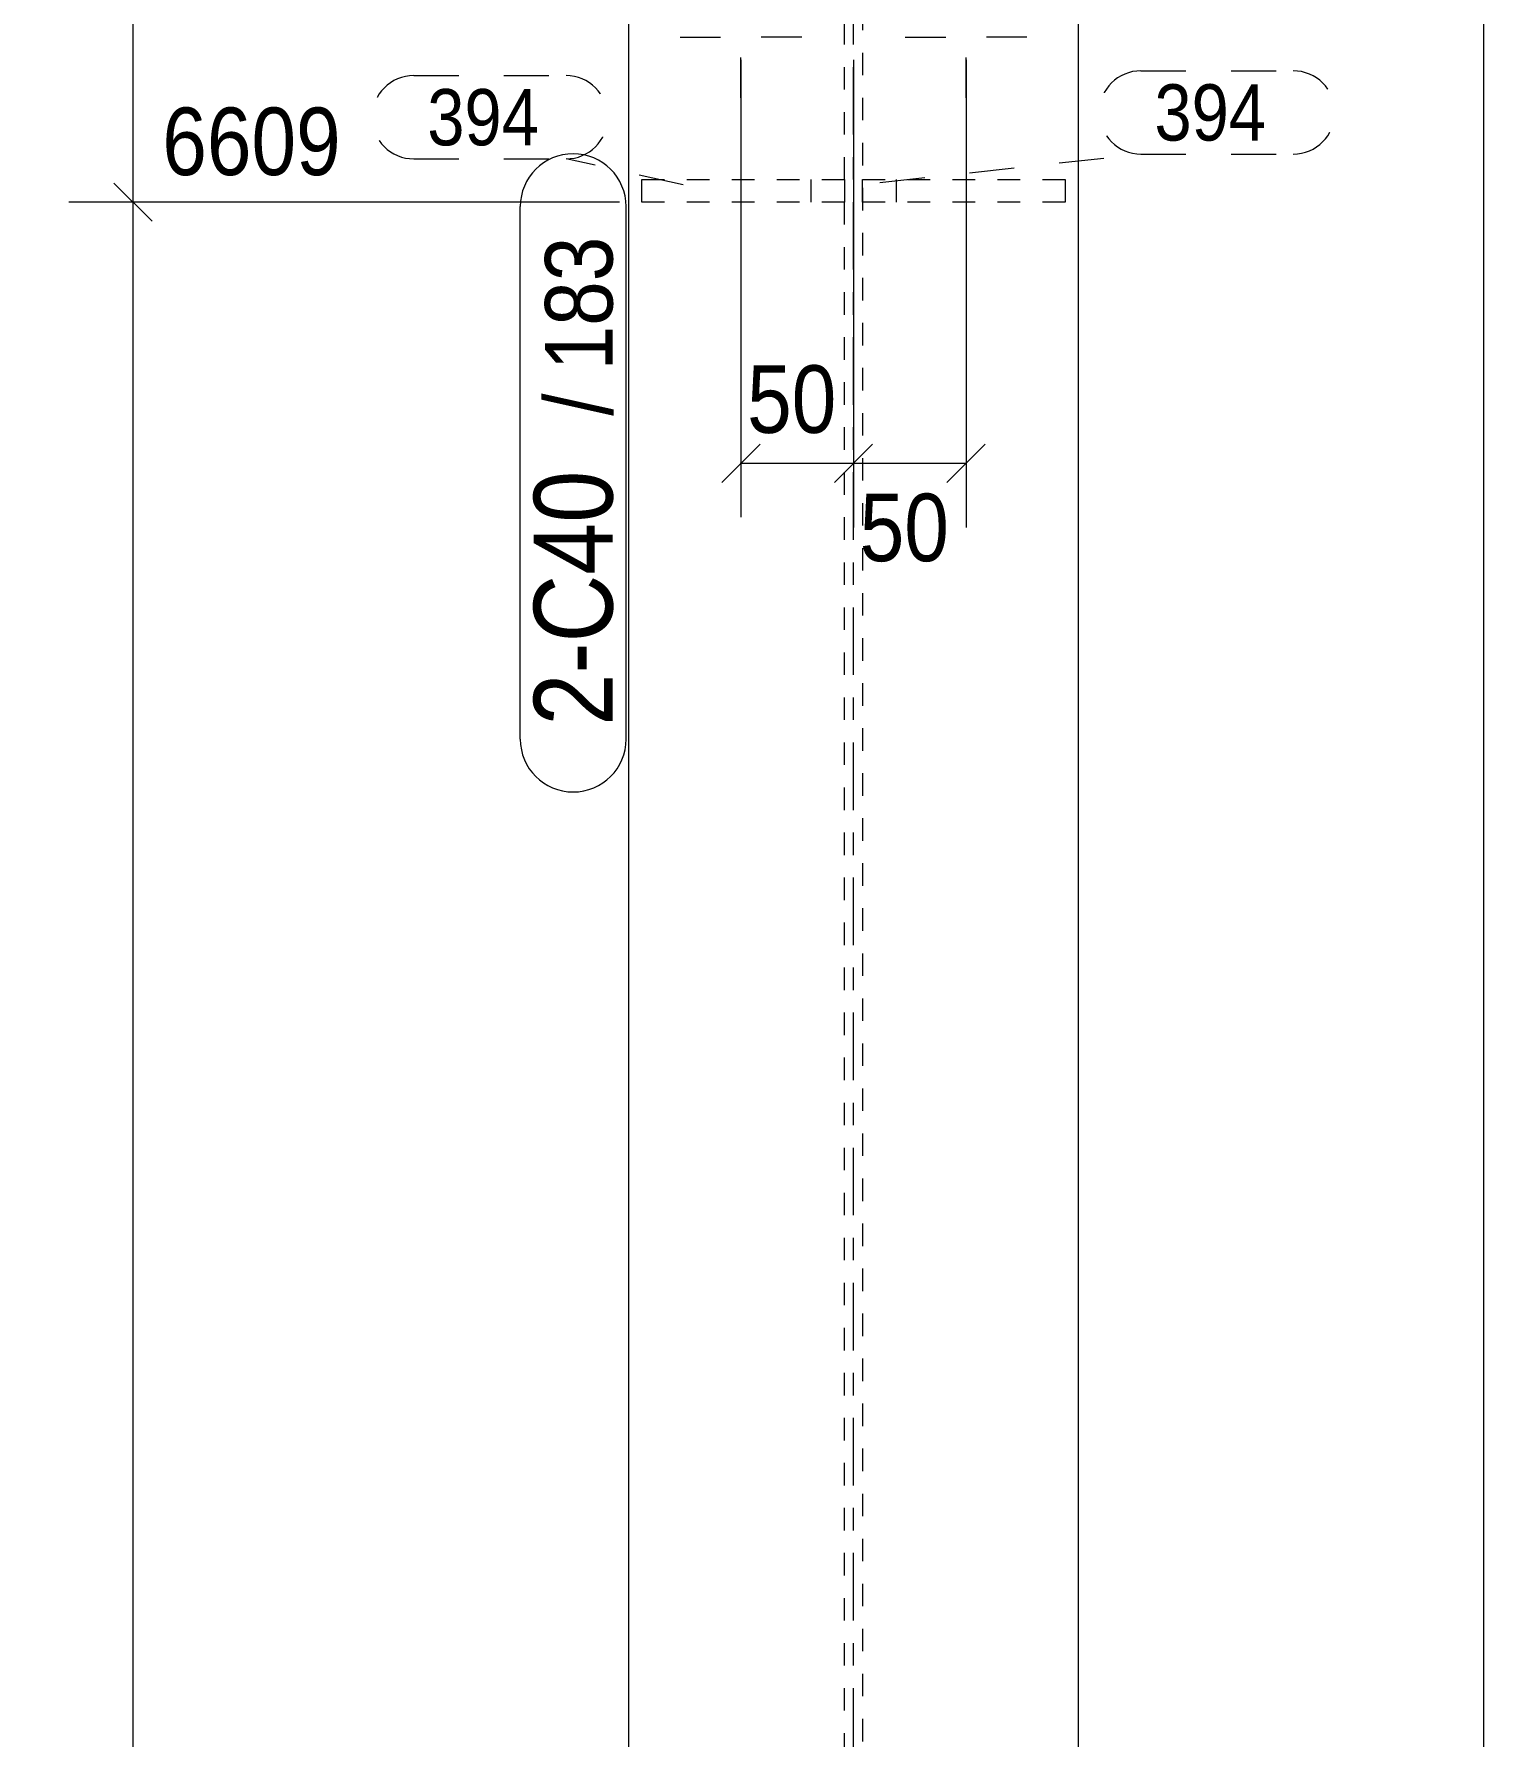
# Model space of a CAD drawing. Header units: millimetres. Extents: x 2 to 579, y 1 to 405.
# Drawn here: x 78.1 to 142.4, y 203 to 278.6 of the extents above; entities that cross this region are included whole.
import ezdxf

# ---------------------------------------------------------------- set-up
doc = ezdxf.new("R2010")
doc.units = ezdxf.units.MM
for name, pattern in [('XKITLINE00', [0]), ('XKITLINE01', [4, 1, -1, 1, -1]), ('XKITLINE02', [4, 2, -2]), ('XKITLINE03', [6, 3, -1, 1, -1])]:
    doc.linetypes.add(name, pattern=pattern)
for name, color, linetype, lineweight in [('Bolt', 3, 'Continuous', 0), ('Dimensions', 7, 'Continuous', 0), ('Part', 2, 'Continuous', 0), ('PartMark', 7, 'Continuous', 0)]:
    doc.layers.add(name, color=color, linetype=linetype, lineweight=lineweight)
doc.styles.add('ARIAL', font='ARIAL.TTF')

# ---------------------------------------------------------------- blocks, each defined once
blk = doc.blocks.new('*A12')
at = {"layer": 'Bolt', "color": 3, "linetype": 'XKITLINE00', "lineweight": 0}
for p, q in [((109.45, 337.175), (109.45, 335.377)), ((119.45, 337.175), (119.45, 335.377)), ((106.75, 334.475), (108.548, 334.475)), ((112.15, 334.475), (110.352, 334.475)), ((116.75, 334.475), (118.548, 334.475)), ((122.15, 334.475), (120.352, 334.475)), ((109.45, 331.775), (109.45, 333.573)), ((119.45, 331.775), (119.45, 333.573)), ((109.45, 329.175), (109.45, 327.377)), ((119.45, 329.175), (119.45, 327.377)), ((106.75, 326.475), (108.548, 326.475)), ((112.15, 326.475), (110.352, 326.475)), ((116.75, 326.475), (118.548, 326.475)), ((122.15, 326.475), (120.352, 326.475)), ((109.45, 323.775), (109.45, 325.573)), ((119.45, 323.775), (119.45, 325.573)), ((109.45, 321.175), (109.45, 319.377)), ((119.45, 321.175), (119.45, 319.377)), ((106.75, 318.475), (108.548, 318.475)), ((112.15, 318.475), (110.352, 318.475)), ((116.75, 318.475), (118.548, 318.475)), ((122.15, 318.475), (120.352, 318.475)), ((109.45, 315.775), (109.45, 317.573)), ((119.45, 315.775), (119.45, 317.573)), ((109.45, 297.175), (109.45, 295.377)), ((119.45, 297.175), (119.45, 295.377)), ((106.75, 294.475), (108.548, 294.475)), ((112.15, 294.475), (110.352, 294.475)), ((116.75, 294.475), (118.548, 294.475)), ((122.15, 294.475), (120.352, 294.475)), ((109.45, 291.775), (109.45, 293.573)), ((119.45, 291.775), (119.45, 293.573)), ((109.45, 289.175), (109.45, 287.377)), ((119.45, 289.175), (119.45, 287.377)), ((106.75, 286.475), (108.548, 286.475)), ((112.15, 286.475), (110.352, 286.475)), ((116.75, 286.475), (118.548, 286.475)), ((122.15, 286.475), (120.352, 286.475)), ((109.45, 283.775), (109.45, 285.573)), ((119.45, 283.775), (119.45, 285.573)), ((109.45, 281.175), (109.45, 279.377)), ((119.45, 281.175), (119.45, 279.377)), ((106.75, 278.475), (108.548, 278.475)), ((112.15, 278.475), (110.352, 278.475)), ((116.75, 278.475), (118.548, 278.475)), ((122.15, 278.475), (120.352, 278.475)), ((109.45, 275.775), (109.45, 277.573)), ((119.45, 275.775), (119.45, 277.573))]:
    blk.add_line(p, q, dxfattribs=at)
blk = doc.blocks.new('*A16')
at = {"layer": 'Part', "color": 7, "linetype": 'XKITLINE03', "lineweight": 0}
blk.add_line((114.45, 172.15), (114.45, 351.811), dxfattribs=at)
at = {"layer": 'Part', "color": 2, "linetype": 'XKITLINE00', "lineweight": 0}
for p, q in [((104.45, 343.92), (104.45, 172.15)), ((124.45, 172.15), (124.45, 343.92))]:
    blk.add_line(p, q, dxfattribs=at)
at = {"layer": 'Part', "color": 7, "linetype": 'XKITLINE01', "lineweight": 0}
for p, q in [((114.05, 172.15), (114.05, 343.783)), ((114.85, 343.783), (114.85, 172.15))]:
    blk.add_line(p, q, dxfattribs=at)
blk = doc.blocks.new('*A19')
at = {"layer": 'Part', "color": 7, "linetype": 'XKITLINE01', "lineweight": 0}
for p, q in [((105.05, 271.15), (105.05, 272.15)), ((105.05, 272.15), (114.05, 272.15)), ((112.55, 272.15), (112.55, 271.15)), ((114.05, 272.15), (114.05, 271.15)), ((114.05, 271.15), (105.05, 271.15))]:
    blk.add_line(p, q, dxfattribs=at)
blk = doc.blocks.new('*A20')
at = {"layer": 'Part', "color": 7, "linetype": 'XKITLINE01', "lineweight": 0}
for p, q in [((114.85, 272.15), (123.85, 272.15)), ((114.85, 271.15), (114.85, 272.15)), ((116.35, 272.15), (116.35, 271.15)), ((123.85, 272.15), (123.85, 271.15)), ((123.85, 271.15), (114.85, 271.15))]:
    blk.add_line(p, q, dxfattribs=at)
blk = doc.blocks.new('*A64')
at = {"layer": 'Dimensions', "color": 7, "linetype": 'XKITLINE00', "lineweight": 0}
for p, q in [((81.601, 271.999), (83.299, 270.301)), ((104.05, 271.15), (79.6, 271.15)), ((82.45, 71.55), (82.45, 271.15))]:
    blk.add_line(p, q, dxfattribs=at)
at = {"layer": 'Dimensions', "color": 3}
blk.add_point((82.45, 271.15), dxfattribs=at)
at = {"layer": 'Dimensions', "color": 3, "style": 'ARIAL', "width": 0.85}
blk.add_text('6609', height=3, dxfattribs=at).set_placement((83.75, 272.35))
blk = doc.blocks.new('*A65')
at = {"layer": 'Dimensions', "color": 7, "linetype": 'XKITLINE00', "lineweight": 0}
for p, q in [((81.601, 344.769), (83.299, 343.072)), ((103.45, 343.92), (79.6, 343.92)), ((82.45, 271.15), (82.45, 343.92)), ((81.601, 271.999), (83.299, 270.301)), ((104.05, 271.15), (79.6, 271.15))]:
    blk.add_line(p, q, dxfattribs=at)
at = {"layer": 'Dimensions', "color": 3}
for p in [(82.45, 343.92), (82.45, 271.15)]:
    blk.add_point(p, dxfattribs=at)
at = {"layer": 'Dimensions', "color": 3, "style": 'ARIAL', "width": 0.85}
blk.add_text('7336', height=3, dxfattribs=at).set_placement((83.75, 345.12))
blk.add_text('728', height=3, rotation=90.00021, dxfattribs=at).set_placement((81.1, 304.198))
blk = doc.blocks.new('*A66')
at = {"layer": 'Dimensions', "color": 7, "linetype": 'XKITLINE00', "lineweight": 0}
blk.add_line((142.45, 71.55), (142.45, 283.158), dxfattribs=at)
blk = doc.blocks.new('*A75')
at = {"layer": 'Dimensions', "color": 7, "linetype": 'XKITLINE00', "lineweight": 0}
for p, q in [((109.45, 277.475), (109.45, 257.15)), ((114.45, 277.475), (114.45, 257.15)), ((110.299, 260.399), (108.601, 258.701)), ((115.299, 260.399), (113.601, 258.701)), ((109.45, 259.55), (114.45, 259.55))]:
    blk.add_line(p, q, dxfattribs=at)
at = {"layer": 'Dimensions', "color": 3}
for p in [(109.45, 259.55), (114.45, 259.55)]:
    blk.add_point(p, dxfattribs=at)
at = {"layer": 'Dimensions', "color": 3, "style": 'ARIAL', "width": 0.85}
blk.add_text('50', height=3, dxfattribs=at).set_placement((109.725, 260.9))
blk = doc.blocks.new('*A76')
at = {"layer": 'Dimensions', "color": 7, "linetype": 'XKITLINE00', "lineweight": 0}
for p, q in [((114.45, 277.475), (114.45, 256.7)), ((119.45, 277.475), (119.45, 256.7)), ((115.299, 260.399), (113.601, 258.701)), ((120.299, 260.399), (118.601, 258.701)), ((114.45, 259.55), (119.45, 259.55))]:
    blk.add_line(p, q, dxfattribs=at)
at = {"layer": 'Dimensions', "color": 3}
for p in [(114.45, 259.55), (119.45, 259.55)]:
    blk.add_point(p, dxfattribs=at)
at = {"layer": 'Dimensions', "color": 3, "style": 'ARIAL', "width": 0.85}
blk.add_text('50', height=3, dxfattribs=at).set_placement((114.725, 255.2))
blk = doc.blocks.new('*A84')
at = {"layer": 'PartMark', "color": 7, "linetype": 'XKITLINE02', "lineweight": 0}
for p, q in [((127.216, 276.983), (133.979, 276.983)), ((115.624, 272.027), (127.216, 273.283)), ((127.216, 273.283), (133.979, 273.283))]:
    blk.add_line(p, q, dxfattribs=at)
for centre, start, end in [((127.216, 275.133), 90, 270), ((133.979, 275.133), 270, 90)]:
    blk.add_arc(centre, 1.85, start, end, dxfattribs=at)
at = {"layer": 'PartMark', "color": 3, "style": 'ARIAL', "width": 0.85}
blk.add_text('394', height=2.5, dxfattribs=at).set_placement((127.817, 273.883))
blk = doc.blocks.new('*A85')
at = {"layer": 'PartMark', "color": 7, "linetype": 'XKITLINE02', "lineweight": 0}
for p, q in [((94.921, 276.771), (101.683, 276.771)), ((94.921, 273.071), (101.683, 273.071)), ((106.879, 271.921), (101.683, 273.071))]:
    blk.add_line(p, q, dxfattribs=at)
for centre, start, end in [((94.921, 274.921), 90, 270), ((101.683, 274.921), 270, 90)]:
    blk.add_arc(centre, 1.85, start, end, dxfattribs=at)
at = {"layer": 'PartMark', "color": 3, "style": 'ARIAL', "width": 0.85}
blk.add_text('394', height=2.5, dxfattribs=at).set_placement((95.521, 273.671))
blk = doc.blocks.new('*A88')
at = {"layer": 'PartMark', "color": 7, "linetype": 'XKITLINE00', "lineweight": 0}
for p, q in [((99.65, 247.3), (99.65, 270.949)), ((104.35, 247.3), (104.35, 270.949))]:
    blk.add_line(p, q, dxfattribs=at)
for centre, start, end in [((102, 270.949), 0, 180), ((102, 247.3), 180, 0)]:
    blk.add_arc(centre, 2.35, start, end, dxfattribs=at)
at = {"layer": 'PartMark', "color": 3, "style": 'ARIAL', "width": 0.85}
for s, p in [('183', (103.75, 263.673)), ('/', (103.75, 261.661))]:
    blk.add_text(s, height=3, rotation=90.00021, dxfattribs=at).set_placement(p)
at = {"layer": 'PartMark', "color": 1, "style": 'ARIAL', "width": 0.85}
blk.add_text('2-C40', height=3.5, rotation=90.00021, dxfattribs=at).set_placement((103.75, 247.9))

msp = doc.modelspace()

# ---------------------------------------------------------------- block references
at = {"lineweight": 0}
for name in ['*A65', '*A12', '*A66', '*A75', '*A76', '*A84', '*A85', '*A64', '*A88', '*A19', '*A20']:
    msp.add_blockref(name, (0, 0), dxfattribs=at)
at = {"layer": 'Part', "lineweight": 0}
msp.add_blockref('*A16', (0, 0), dxfattribs=at)

doc.saveas('drawing.dxf')
